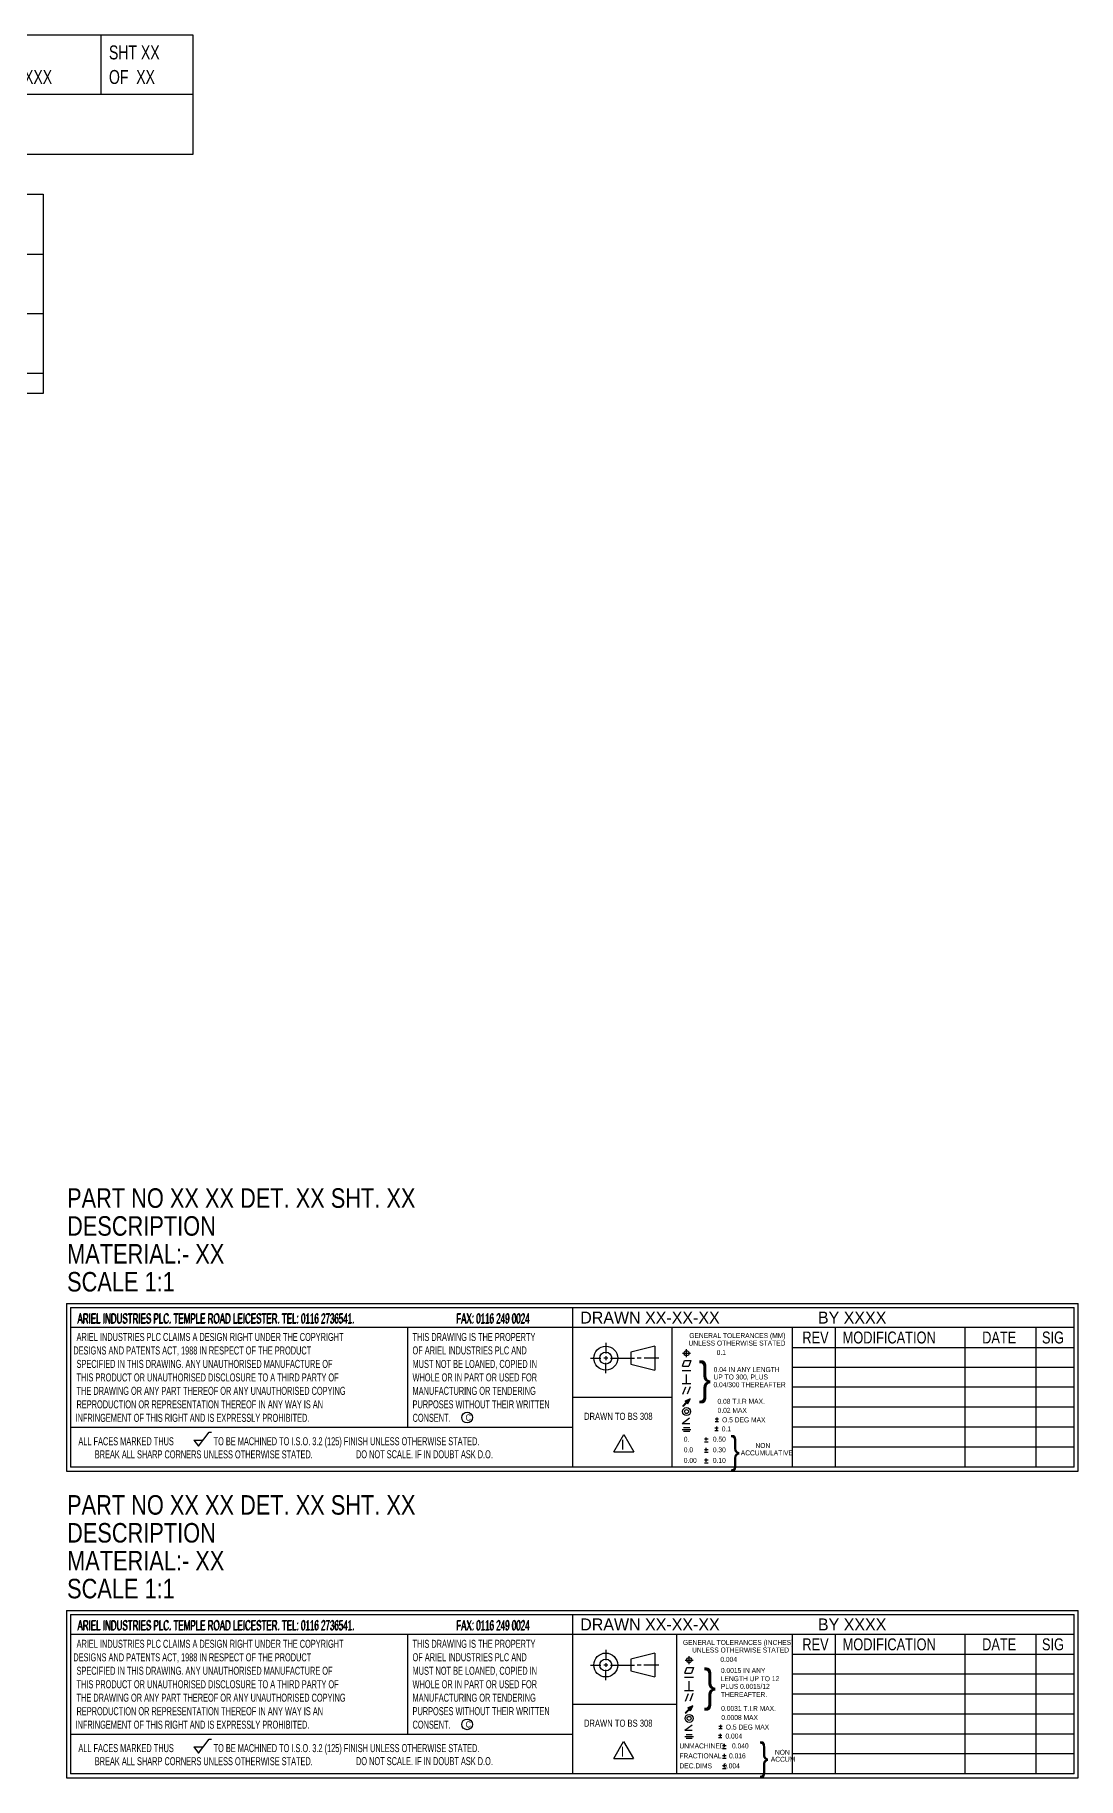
# Model space of a CAD drawing. Extents: x 507 to 1288, y 757 to 1256.
# Drawn here: x 1026.3 to 1288, y 756.9 to 1194.4 of the extents above; entities that cross this region are included whole.
import ezdxf

# ---------------------------------------------------------------- set-up
doc = ezdxf.new("R2010")
doc.units = 0
doc.linetypes.add('DAXCADSOLID', pattern=[0])
doc.layers.add('DAXCAD1', color=7, linetype='DAXCADSOLID')

msp = doc.modelspace()

# ---------------------------------------------------------------- linework, layer by layer
at = {"layer": 'DAXCAD1', "color": 2, "linetype": 'DAXCADSOLID'}
for p, q in [((855.900879, 1194.384766), (1065.900879, 1194.384766)), ((1042.900879, 1194.384766), (1042.900879, 1179.384766)), ((1065.900879, 1194.384766), (1065.900879, 1164.384766)), ((1065.900879, 1179.384766), (855.900879, 1179.384766)), ((1065.900879, 1164.384766), (855.900879, 1164.384766)), ((893.400818, 1154.384766), (1028.400879, 1154.384766)), ((1028.400879, 1154.384766), (1028.400879, 1104.384766)), ((893.400818, 1139.384766), (1028.400879, 1139.384766)), ((1028.400879, 1124.384766), (893.400818, 1124.384766)), ((1028.400879, 1109.384766), (893.400818, 1109.384766)), ((1028.400879, 1104.384766), (893.400818, 1104.384766)), ((1034.270996, 875.997803), (1288.006958, 875.997803)), ((1034.270996, 875.997803), (1034.270996, 833.997803)), ((1035.270996, 874.997803), (1035.270996, 834.997803)), ((1035.270996, 874.997803), (1287.00708, 874.997803)), ((1161.138916, 874.997803), (1161.138916, 834.997803)), ((1287.00708, 834.997803), (1287.00708, 874.997803)), ((1288.010986, 833.997803), (1288.010986, 875.997803)), ((1287.00708, 869.997803), (1035.270996, 869.997803)), ((1119.796997, 869.997803), (1119.796997, 844.997803)), ((1186.088379, 869.997803), (1186.088379, 835.008545)), ((1216.313599, 869.997803), (1216.313599, 834.997803)), ((1227.086792, 869.997803), (1227.086792, 834.997803)), ((1259.561523, 869.997803), (1259.561523, 834.997803)), ((1277.379517, 869.997803), (1277.379517, 834.997803)), ((1165.723633, 862.324219), (1168.32373, 862.324219)), ((1170.023682, 862.324219), (1169.023682, 862.324219)), ((1169.523682, 866.125), (1169.523682, 863.52417)), ((1169.523682, 862.824219), (1169.523682, 861.824219)), ((1170.723633, 862.324219), (1176.723633, 862.324219)), ((1181.82373, 865.324219), (1175.82373, 863.824219)), ((1175.82373, 863.824219), (1175.82373, 860.824219)), ((1178.423584, 862.324219), (1177.423584, 862.324219)), ((1182.82373, 862.324219), (1179.123779, 862.324219)), ((1181.82373, 865.324219), (1181.82373, 859.324219)), ((1188.780762, 863.541748), (1190.794678, 863.541748)), ((1189.782959, 862.531982), (1189.782959, 864.545898)), ((1216.313599, 864.997803), (1287.00708, 864.997803)), ((1169.523682, 858.523438), (1169.523682, 861.124268)), ((1175.82373, 860.824219), (1181.82373, 859.324219)), ((1188.648438, 859.240479), (1190.857056, 859.240479)), ((1188.733887, 860.268066), (1189.237305, 861.713623)), ((1188.733887, 860.268066), (1190.360718, 860.268066)), ((1189.237305, 861.713623), (1190.864014, 861.713623)), ((1189.774414, 855.939087), (1189.774414, 858.223389)), ((1190.864014, 861.713623), (1190.360718, 860.268066)), ((1287.00708, 859.997803), (1216.313599, 859.997803)), ((1188.646729, 855.939087), (1190.902344, 855.939087)), ((1188.864746, 853.268799), (1189.587036, 855.156006)), ((1190.700928, 855.156006), (1189.97876, 853.268799)), ((1287.00708, 854.997803), (1216.313599, 854.997803)), ((1161.155518, 852.503174), (1186.088379, 852.503174)), ((1189.727905, 851.255859), (1188.814941, 850.341309)), ((1188.814941, 850.341309), (1188.93335, 850.223145)), ((1188.875366, 850.281006), (1190.668701, 852.074219)), ((1188.93335, 850.223145), (1189.846313, 851.137695)), ((1190.672852, 852.084106), (1189.431885, 851.551514)), ((1189.431885, 851.551514), (1189.727905, 851.255859)), ((1189.478271, 851.505127), (1189.594482, 851.621216)), ((1189.581909, 851.401611), (1189.957275, 851.776855)), ((1189.685547, 851.298218), (1190.319946, 851.932617)), ((1190.142456, 850.842163), (1189.846313, 851.137695)), ((1189.892822, 851.091309), (1190.514282, 851.712891)), ((1189.99646, 850.987793), (1190.359863, 851.351318)), ((1190.100098, 850.884521), (1190.205566, 850.98999)), ((1190.142456, 850.842163), (1190.672852, 852.084106)), ((1287.00708, 849.997803), (1216.313599, 849.997803)), ((1035.270996, 844.997803), (1161.138916, 844.997803)), ((1188.674561, 845.934326), (1190.559326, 847.305176)), ((1188.674561, 845.934326), (1190.580811, 845.934326)), ((1188.680908, 844.383057), (1190.889648, 844.383057)), ((1189.021729, 844.88501), (1190.578369, 844.88501)), ((1197.704224, 844.730713), (1196.867676, 844.730713)), ((1197.795654, 846.983887), (1196.958984, 846.983887)), ((1197.795654, 846.357178), (1196.958984, 846.357178)), ((1197.285889, 845.14917), (1197.285889, 844.312378)), ((1197.377197, 847.402222), (1197.377197, 846.565552)), ((1287.00708, 844.997803), (1216.313599, 844.997803)), ((1066.159058, 841.773682), (1068.547119, 841.773682)), ((1066.159058, 841.773682), (1067.353271, 840.221375)), ((1067.353271, 840.221375), (1070.03125, 843.702942)), ((1070.03125, 843.702942), (1070.636963, 843.702942)), ((1171.524902, 838.828857), (1174.024902, 843.158936)), ((1174.024902, 843.158936), (1176.524902, 838.828857)), ((1190.578369, 843.880859), (1189.021729, 843.880859)), ((1194.286133, 842.050537), (1195.207275, 842.050537)), ((1194.286133, 841.331055), (1195.207275, 841.331055)), ((1194.746826, 841.618774), (1194.746826, 842.439209)), ((1197.704224, 844.104126), (1196.867676, 844.104126)), ((1287.00708, 839.997803), (1216.313599, 839.997803)), ((1171.524902, 838.828857), (1176.524902, 838.828857)), ((1194.286133, 839.416138), (1195.207275, 839.416138)), ((1194.286133, 838.696533), (1195.207275, 838.696533)), ((1194.286133, 836.767334), (1195.207275, 836.767334)), ((1194.286133, 836.047852), (1195.207275, 836.047852)), ((1194.746826, 838.984375), (1194.746826, 839.804688)), ((1194.746826, 836.335693), (1194.746826, 837.156006)), ((1034.270996, 833.997803), (1288.010986, 833.997803)), ((1287.00708, 834.997803), (1035.270996, 834.997803)), ((1034.270996, 798.997803), (1288.006958, 798.997803)), ((1034.270996, 798.997803), (1034.270996, 756.997803)), ((1035.270996, 797.997803), (1035.270996, 757.997803)), ((1035.270996, 797.997803), (1287.00708, 797.997803)), ((1161.138916, 797.997803), (1161.138916, 757.997803)), ((1287.00708, 757.997803), (1287.00708, 797.997803)), ((1288.010986, 756.997803), (1288.010986, 798.997803)), ((1287.00708, 792.997803), (1035.270996, 792.997803)), ((1119.796997, 792.997803), (1119.796997, 767.997803)), ((1187.238892, 792.997803), (1187.238892, 757.997803)), ((1216.313599, 792.997803), (1216.313599, 757.997803)), ((1227.086792, 792.997803), (1227.086792, 757.997803)), ((1259.561523, 792.997803), (1259.561523, 757.997803)), ((1277.379517, 792.997803), (1277.379517, 757.997803)), ((1169.506958, 789.114258), (1169.506958, 786.51355)), ((1181.807007, 788.313477), (1175.807007, 786.813477)), ((1181.807007, 788.313477), (1181.807007, 782.313477)), ((1190.433594, 785.531982), (1190.433594, 787.545776)), ((1216.313599, 787.997803), (1287.00708, 787.997803)), ((1165.707031, 785.313477), (1168.307007, 785.313477)), ((1170.00708, 785.313477), (1169.00708, 785.313477)), ((1169.506958, 785.813477), (1169.506958, 784.813477)), ((1169.506958, 781.512817), (1169.506958, 784.113525)), ((1170.707031, 785.313477), (1176.707031, 785.313477)), ((1175.807007, 786.813477), (1175.807007, 783.813477)), ((1175.807007, 783.813477), (1181.807007, 782.313477)), ((1178.406982, 785.313477), (1177.406982, 785.313477)), ((1182.807007, 785.313477), (1179.107056, 785.313477)), ((1189.384644, 783.268066), (1189.887939, 784.713623)), ((1189.384644, 783.268066), (1191.011353, 783.268066)), ((1189.431396, 786.541626), (1191.445313, 786.541626)), ((1189.887939, 784.713623), (1191.514648, 784.713623)), ((1191.514648, 784.713623), (1191.011353, 783.268066)), ((1189.297241, 778.939087), (1191.552979, 778.939087)), ((1189.29895, 782.240479), (1191.50769, 782.240479)), ((1190.425049, 778.939087), (1190.425049, 781.223267)), ((1287.00708, 782.997803), (1216.313599, 782.997803)), ((1161.138916, 775.497803), (1187.238892, 775.497803)), ((1189.515381, 776.268799), (1190.237671, 778.155884)), ((1189.526001, 773.281006), (1191.319336, 775.074219)), ((1191.323486, 775.083984), (1190.08252, 774.551514)), ((1190.08252, 774.551514), (1190.37854, 774.255859)), ((1190.128906, 774.505127), (1190.245117, 774.621216)), ((1190.232544, 774.401611), (1190.60791, 774.776855)), ((1190.336182, 774.298218), (1190.970581, 774.932617)), ((1190.543457, 774.091309), (1191.164917, 774.712769)), ((1191.351563, 778.155884), (1190.629395, 776.268799)), ((1190.647095, 773.987793), (1191.010498, 774.351318)), ((1190.793091, 773.842163), (1191.323486, 775.083984)), ((1287.00708, 777.997803), (1216.313599, 777.997803)), ((1189.325073, 768.934326), (1191.209961, 770.305176)), ((1190.37854, 774.255859), (1189.465576, 773.341309)), ((1189.465576, 773.341309), (1189.583984, 773.223022)), ((1189.583984, 773.223022), (1190.496948, 774.137573)), ((1190.793091, 773.842163), (1190.496948, 774.137573)), ((1190.750732, 773.884399), (1190.856201, 773.989868)), ((1198.303345, 770.31543), (1198.303345, 769.475464)), ((1287.00708, 772.997803), (1216.313599, 772.997803)), ((1035.270996, 767.997803), (1161.138916, 767.997803)), ((1067.353271, 763.221375), (1070.03125, 766.702942)), ((1070.03125, 766.702942), (1070.636963, 766.702942)), ((1171.508301, 761.818115), (1174.008301, 766.148193)), ((1174.008301, 766.148193), (1176.508301, 761.818115)), ((1189.325073, 768.934326), (1191.231323, 768.934326)), ((1189.331543, 767.382935), (1191.540283, 767.382935)), ((1189.672485, 767.88501), (1191.228882, 767.88501)), ((1191.228882, 766.880859), (1189.672485, 766.880859)), ((1198.631592, 767.633301), (1197.791626, 767.633301)), ((1198.631592, 767.00415), (1197.791626, 767.00415)), ((1198.723267, 769.895508), (1197.883301, 769.895508)), ((1198.723267, 769.266235), (1197.883301, 769.266235)), ((1198.211548, 768.053345), (1198.211548, 767.213257)), ((1287.00708, 767.997803), (1216.313599, 767.997803)), ((1066.159058, 764.773682), (1068.547119, 764.773682)), ((1066.159058, 764.773682), (1067.353271, 763.221375)), ((1171.508301, 761.818115), (1176.508301, 761.818115)), ((1198.80603, 765.117188), (1199.730835, 765.117188)), ((1198.80603, 764.394775), (1199.730835, 764.394775)), ((1198.80603, 762.616699), (1199.730835, 762.616699)), ((1198.80603, 761.894287), (1199.730835, 761.894287)), ((1199.268433, 764.683716), (1199.268433, 765.507324)), ((1199.268433, 762.18335), (1199.268433, 763.006958)), ((1287.00708, 762.997803), (1216.313599, 762.997803)), ((1034.270996, 756.997803), (1288.010986, 756.997803)), ((1287.00708, 757.997803), (1035.270996, 757.997803)), ((1198.80603, 760.101929), (1199.730835, 760.101929)), ((1198.80603, 759.379395), (1199.730835, 759.379395)), ((1199.268433, 759.668457), (1199.268433, 760.492065))]:
    msp.add_line(p, q, dxfattribs=at)
for centre, radius in [((1169.52, 862.32), 3.00012), ((1169.52, 862.32), 1.5), ((1189.78, 863.54), 0.642532), ((1134.74, 847.405), 1.33887), ((1189.78, 848.92), 1.00386), ((1189.78, 848.92), 0.5), ((1169.51, 785.31), 3.00012), ((1169.51, 785.31), 1.5), ((1190.43, 786.54), 0.642532), ((1134.74, 770.405), 1.33887), ((1190.43, 771.92), 1.00386), ((1190.43, 771.92), 0.5)]:
    msp.add_circle(centre, radius, dxfattribs=at)

# ---------------------------------------------------------------- texts
for s, height, width, p in [('SHT XX', 3.5, 0.751429, (1044.900879, 1188.224854)), ('XXXX XXXX', 3.5, 0.751429, (1010.900879, 1182.064697)), ('OF  XX', 3.5, 0.751429, (1044.900879, 1182.064697)), ('PART NO XX XX DET. XX SHT. XX', 4.9, 0.833333, (1034.394897, 900.042236)), ('DESCRIPTION', 4.9, 0.833333, (1034.394897, 893.042236)), ('MATERIAL:- XX', 4.9, 0.833333, (1034.394897, 886.042236)), ('SCALE 1:1', 4.9, 0.833333, (1034.394897, 879.042236)), ('ARIEL INDUSTRIES PLC. TEMPLE ROAD LEICESTER. TEL: 0116 2736541.', 2.52, 0.595238, (1036.925171, 870.92749)), ('ARIEL INDUSTRIES PLC. TEMPLE ROAD LEICESTER. TEL: 0116 2736541.', 2.52, 0.595238, (1037.014404, 871.016602)), ('ARIEL INDUSTRIES PLC. TEMPLE ROAD LEICESTER. TEL: 0116 2736541.', 2.52, 0.595238, (1037.103638, 871.105957)), ('FAX: 0116 249 0024', 2.52, 0.595238, (1131.925171, 870.92749)), ('FAX: 0116 249 0024', 2.52, 0.595238, (1132.014404, 871.016602)), ('FAX: 0116 249 0024', 2.52, 0.595238, (1132.103638, 871.105957)), ('ARIEL INDUSTRIES PLC CLAIMS A DESIGN RIGHT UNDER THE COPYRIGHT', 2.008314, 0.666667, (1036.779297, 866.631836)), ('THIS DRAWING IS THE PROPERTY', 2.008314, 0.666667, (1121.048828, 866.627808)), ('UNLESS OTHERWISE STATED', 1.25, 0.8, (1190.267578, 865.467285)), ('GENERAL TOLERANCES (MM)', 1.25, 0.8, (1190.466797, 867.36084)), ('REV', 3, 0.8, (1218.831543, 865.997803)), ('MODIFICATION', 3, 0.8, (1228.941895, 865.997803)), ('DATE', 3, 0.8, (1263.941895, 865.997803)), ('SIG', 3, 0.8, (1278.941895, 865.997803)), (' DESIGNS AND PATENTS ACT, 1988 IN RESPECT OF THE PRODUCT', 2.008314, 0.666667, (1035.442871, 863.235962)), ('SPECIFIED IN THIS DRAWING. ANY UNAUTHORISED MANUFACTURE OF', 2.008314, 0.666667, (1036.773926, 859.870117)), ('OF ARIEL INDUSTRIES PLC AND', 2.008314, 0.666667, (1121.04834, 863.258179)), ('MUST NOT BE LOANED, COPIED IN', 2.008314, 0.666667, (1121.059204, 859.861816)), ('0.1', 1.25, 0.8, (1197.3396, 863.125977)), ('THIS PRODUCT OR UNAUTHORISED DISCLOSURE TO A THIRD PARTY OF', 2.008314, 0.666667, (1036.772461, 856.477539)), ('WHOLE OR IN PART OR USED FOR', 2.008314, 0.666667, (1121.055542, 856.482056)), ('}', 8, 0.85625, (1192.845947, 853.35022)), ('0.04 IN ANY LENGTH', 1.25, 0.8, (1196.585693, 858.816772)), ('UP TO 300, PLUS', 1.25, 0.8, (1196.546387, 856.967529)), ('THE DRAWING OR ANY PART THEREOF OR ANY UNAUTHORISED COPYING', 2.008314, 0.666667, (1036.772461, 853.108521)), ('MANUFACTURING OR TENDERING', 2.008314, 0.666667, (1121.055542, 853.104187)), ('0.04/300 THEREAFTER', 1.25, 0.8, (1196.546387, 855.017456)), ('REPRODUCTION OR REPRESENTATION THEREOF IN ANY WAY IS AN', 2.008314, 0.666667, (1036.769409, 849.721436)), ('PURPOSES WITHOUT THEIR WRITTEN', 2.008314, 0.666667, (1121.055542, 849.726318)), ('0.08 T.I.R MAX.', 1.25, 0.8, (1197.542969, 850.858154)), ('0.02 MAX', 1.25, 0.8, (1197.57373, 848.591675)), ('INFRINGEMENT OF THIS RIGHT AND IS EXPRESSLY PROHIBITED.', 2.008314, 0.666667, (1036.520508, 846.337036)), ('CONSENT.', 2.008314, 0.666667, (1121.055542, 846.34314)), ('C', 1.562022, 0.751429, (1134.36145, 846.632996)), ('DRAWN TO BS 308', 1.785168, 0.8, (1164.070313, 846.831055)), ('0.1', 1.25, 0.8, (1198.618408, 843.948975)), ('O.5 DEG MAX', 1.25, 0.8, (1198.709717, 846.202148)), ('ALL FACES MARKED THUS', 2.008314, 0.666667, (1037.23291, 840.458191)), ('TO BE MACHINED TO I.S.O. 3.2 (125) FINISH UNLESS OTHERWISE STATED.', 2.008314, 0.666667, (1071.151123, 840.458191)), ('I', 2.5, 0.9, (1173.34082, 839.347656)), ('0.', 1.25, 0.8, (1189.089355, 841.343506)), ('0.0', 1.25, 0.8, (1189.089355, 838.685791)), ('0.50', 1.25, 0.8, (1196.382324, 841.343506)), ('0.30', 1.25, 0.8, (1196.382324, 838.685791)), ('}', 6.808158, 0.751664, (1200.834229, 835.880859)), ('NON', 1.25, 0.8, (1207.060303, 839.774414)), ('BREAK ALL SHARP CORNERS UNLESS OTHERWISE STATED.', 2.01, 0.666667, (1041.342773, 837.163879)), ('DO NOT SCALE. IF IN DOUBT ASK D.O.', 2.01, 0.666667, (1106.86792, 837.191589)), ('0.00', 1.25, 0.8, (1189.089355, 836.028076)), ('0.10', 1.25, 0.8, (1196.382324, 836.028076)), ('ACCUMULATIVE', 1.25, 0.8, (1203.383545, 837.919434)), ('PART NO XX XX DET. XX SHT. XX', 4.9, 0.833333, (1034.394897, 823.042236)), ('DESCRIPTION', 4.9, 0.833333, (1034.394897, 816.042236)), ('MATERIAL:- XX', 4.9, 0.833333, (1034.394897, 809.042236)), ('SCALE 1:1', 4.9, 0.833333, (1034.394897, 802.042236)), ('ARIEL INDUSTRIES PLC. TEMPLE ROAD LEICESTER. TEL: 0116 2736541.', 2.52, 0.595238, (1036.925171, 793.92749)), ('ARIEL INDUSTRIES PLC. TEMPLE ROAD LEICESTER. TEL: 0116 2736541.', 2.52, 0.595238, (1037.014404, 794.016602)), ('ARIEL INDUSTRIES PLC. TEMPLE ROAD LEICESTER. TEL: 0116 2736541.', 2.52, 0.595238, (1037.103638, 794.105957)), ('FAX: 0116 249 0024', 2.52, 0.595238, (1131.925171, 793.92749)), ('FAX: 0116 249 0024', 2.52, 0.595238, (1132.014404, 794.016602)), ('FAX: 0116 249 0024', 2.52, 0.595238, (1132.103638, 794.105957)), ('REV', 3, 0.8, (1218.831543, 788.997803)), ('MODIFICATION', 3, 0.8, (1228.941895, 788.997803)), ('DATE', 3, 0.8, (1263.941895, 788.997803)), ('SIG', 3, 0.8, (1278.941895, 788.997803)), (' DESIGNS AND PATENTS ACT, 1988 IN RESPECT OF THE PRODUCT', 2.008314, 0.666667, (1035.442871, 786.235962)), ('ARIEL INDUSTRIES PLC CLAIMS A DESIGN RIGHT UNDER THE COPYRIGHT', 2.008314, 0.666667, (1036.779297, 789.631897)), ('THIS DRAWING IS THE PROPERTY', 2.008314, 0.666667, (1121.048828, 789.627808)), ('OF ARIEL INDUSTRIES PLC AND', 2.008314, 0.666667, (1121.04834, 786.258179)), ('GENERAL TOLERANCES (INCHES)', 1.25, 0.8, (1188.877197, 790.35022)), ('UNLESS OTHERWISE STATED', 1.25, 0.8, (1191.171143, 788.449097)), ('SPECIFIED IN THIS DRAWING. ANY UNAUTHORISED MANUFACTURE OF', 2.008314, 0.666667, (1036.773926, 782.870056)), ('MUST NOT BE LOANED, COPIED IN', 2.008314, 0.666667, (1121.059204, 782.861816)), ('}', 8, 0.85625, (1194.08374, 776.264893)), ('0.004', 1.25, 0.8, (1198.263428, 786.098389)), ('0.0015 IN ANY', 1.25, 0.8, (1198.411011, 783.317871)), ('THIS PRODUCT OR UNAUTHORISED DISCLOSURE TO A THIRD PARTY OF', 2.008314, 0.666667, (1036.772461, 779.477539)), ('WHOLE OR IN PART OR USED FOR', 2.008314, 0.666667, (1121.055542, 779.482056)), ('LENGTH UP TO 12', 1.25, 0.8, (1198.37146, 781.261963)), ('PLUS 0.0015/12', 1.25, 0.8, (1198.388672, 779.324707)), ('THE DRAWING OR ANY PART THEREOF OR ANY UNAUTHORISED COPYING', 2.008314, 0.666667, (1036.772461, 776.108521)), ('REPRODUCTION OR REPRESENTATION THEREOF IN ANY WAY IS AN', 2.008314, 0.666667, (1036.769409, 772.721436)), ('MANUFACTURING OR TENDERING', 2.008314, 0.666667, (1121.055542, 776.104187)), ('PURPOSES WITHOUT THEIR WRITTEN', 2.008314, 0.666667, (1121.055542, 772.726318)), ('THEREAFTER.', 1.25, 0.8, (1198.388672, 777.27478)), ('0.0031 T.I.R MAX.', 1.25, 0.8, (1198.467529, 773.7854)), ('INFRINGEMENT OF THIS RIGHT AND IS EXPRESSLY PROHIBITED.', 2.008314, 0.666667, (1036.520508, 769.337036)), ('CONSENT.', 2.008314, 0.666667, (1121.055542, 769.34314)), ('C', 1.562022, 0.751429, (1134.36145, 769.632935)), ('DRAWN TO BS 308', 1.785168, 0.8, (1164.053711, 769.820313)), ('0.0008 MAX', 1.25, 0.8, (1198.498535, 771.509766)), ('O.5 DEG MAX', 1.25, 0.8, (1199.639038, 769.110596)), ('TO BE MACHINED TO I.S.O. 3.2 (125) FINISH UNLESS OTHERWISE STATED.', 2.008314, 0.666667, (1071.151123, 763.458191)), ('UNMACHINED    0.040', 1.25, 0.8, (1188.003052, 764.385742)), ('0.004', 1.25, 0.8, (1199.547363, 766.848389)), ('}', 6.8355, 0.751664, (1208.070313, 758.986694)), ('ALL FACES MARKED THUS', 2.008314, 0.666667, (1037.23291, 763.458191)), ('BREAK ALL SHARP CORNERS UNLESS OTHERWISE STATED.', 2.01, 0.666667, (1041.342773, 760.163879)), ('DO NOT SCALE. IF IN DOUBT ASK D.O.', 2.01, 0.666667, (1106.86792, 760.191589)), ('I', 2.5, 0.9, (1173.324097, 762.336914)), ('FRACTIONAL    0.016', 1.25, 0.8, (1188.003052, 761.885742)), ('ACCUM', 1.25, 0.8, (1210.921509, 761.033447)), ('NON', 1.25, 0.8, (1211.950684, 762.776367)), ('DEC.DIMS      0.004', 1.25, 0.8, (1188.003052, 759.385742))]:
    msp.add_text(s, height=height, dxfattribs=dict(at, width=width)).set_placement(p)
for s, p in [('DRAWN XX-XX-XX', (1163.116943, 870.997803)), ('BY XXXX', (1222.744385, 870.997803)), ('DRAWN XX-XX-XX', (1163.116943, 793.997803)), ('BY XXXX', (1222.744385, 793.997803))]:
    msp.add_text(s, height=3, dxfattribs=at).set_placement(p)

doc.saveas('drawing.dxf')
